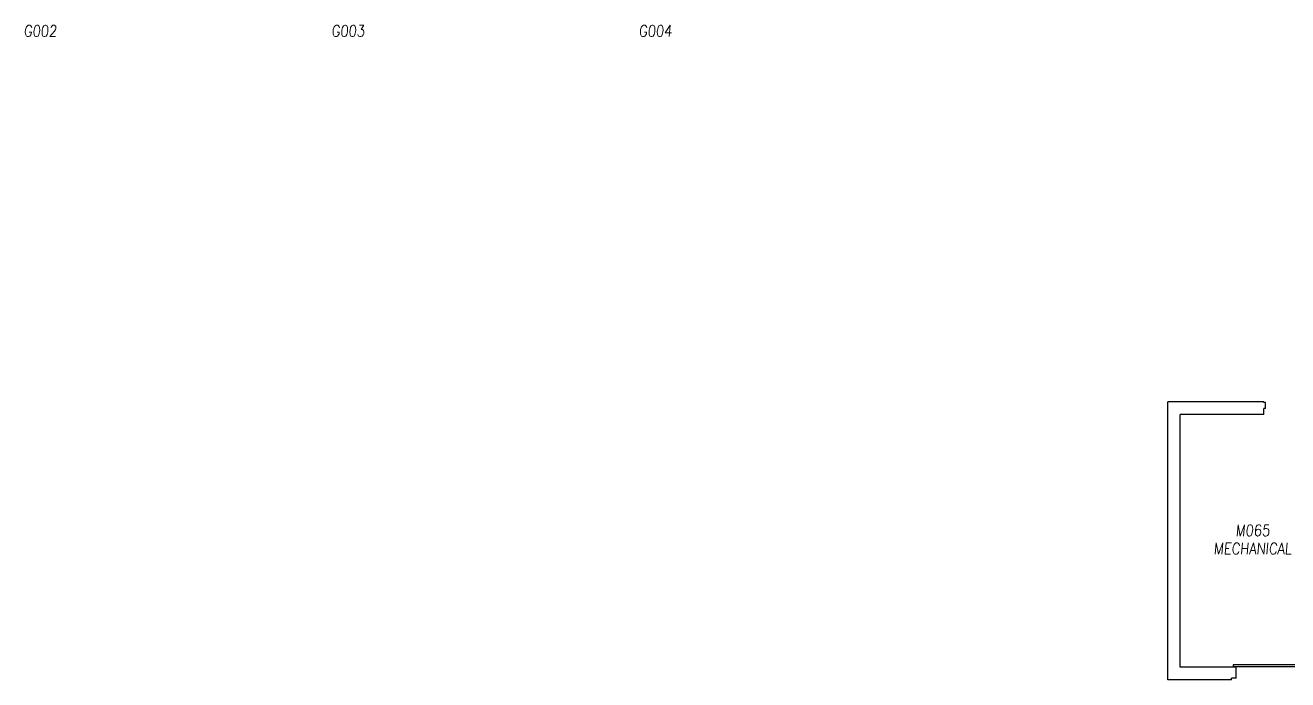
# Model space of a CAD drawing. Extents: x 691 to 4480, y 538 to 3524.
# Drawn here: x 1391 to 3073, y 886 to 1758 of the extents above; entities that cross this region are included whole.
import ezdxf
from ezdxf.enums import TextEntityAlignment as Align

# ---------------------------------------------------------------- set-up
doc = ezdxf.new("R2010")
doc.units = 0
doc.header["$MEASUREMENT"] = 0
for name, color, linetype in [('A-FS-ID', 6, 'CONTINUOUS'), ('A-FS-NM', 6, 'CONTINUOUS'), ('A-OVHD', 111, 'CONTINUOUS'), ('A-WL-EX', 171, 'CONTINUOUS')]:
    doc.layers.add(name, color=color, linetype=linetype)
doc.styles.get("Standard").update_dxf_attribs({"font": 'ROMANS', "width": 0.85, "oblique": 5, "height": 15})

msp = doc.modelspace()

# ---------------------------------------------------------------- linework, layer by layer
at = {"layer": 'A-OVHD', "linetype": 'Continuous'}
msp.add_lwpolyline([(3000.3, 904.2), (3120.3, 904.2), (3120.3, 906.2), (3000.3, 906.2)], close=True, dxfattribs=at)
at = {"layer": 'A-WL-EX'}
for p, q in [((2913.3, 886.5), (2913.3, 1256.5)), ((3041.3, 1256.5), (2913.3, 1256.5)), ((3041.3, 1255.5), (3041.3, 1256.5)), ((3043.6, 1255.5), (3041.3, 1255.5)), ((3041.3, 1239.7), (3041.3, 1247.7)), ((3043.6, 1247.7), (3041.3, 1247.7)), ((3043.6, 1247.7), (3043.6, 1255.5)), ((2930.1, 903.2), (2930.1, 1239.7)), ((3041.3, 1239.7), (2930.1, 1239.7)), ((3004.3, 903.2), (2930.1, 903.2)), ((3004.3, 888.5), (3004.3, 903.2)), ((2998.3, 886.5), (2913.3, 886.5)), ((2998.3, 886.5), (2998.3, 888.5)), ((3004.3, 888.5), (2998.3, 888.5))]:
    msp.add_line(p, q, dxfattribs=at)

# ---------------------------------------------------------------- texts
at = {"layer": 'A-FS-ID', "oblique": 5, "width": 0.85}
for s, p in [('G002', (1411.4, 1750.1)), ('G003', (1821.4, 1750.1)), ('G004', (2230.8, 1750.1)), ('M065', (3026.4, 1085.3))]:
    msp.add_text(s, height=15, dxfattribs=at).set_placement(p, align=Align.MIDDLE)
at = {"layer": 'A-FS-NM', "oblique": 5, "width": 0.85}
msp.add_text('MECHANICAL', height=15, dxfattribs=at).set_placement((3026.4, 1061), align=Align.MIDDLE)

doc.saveas('drawing.dxf')
